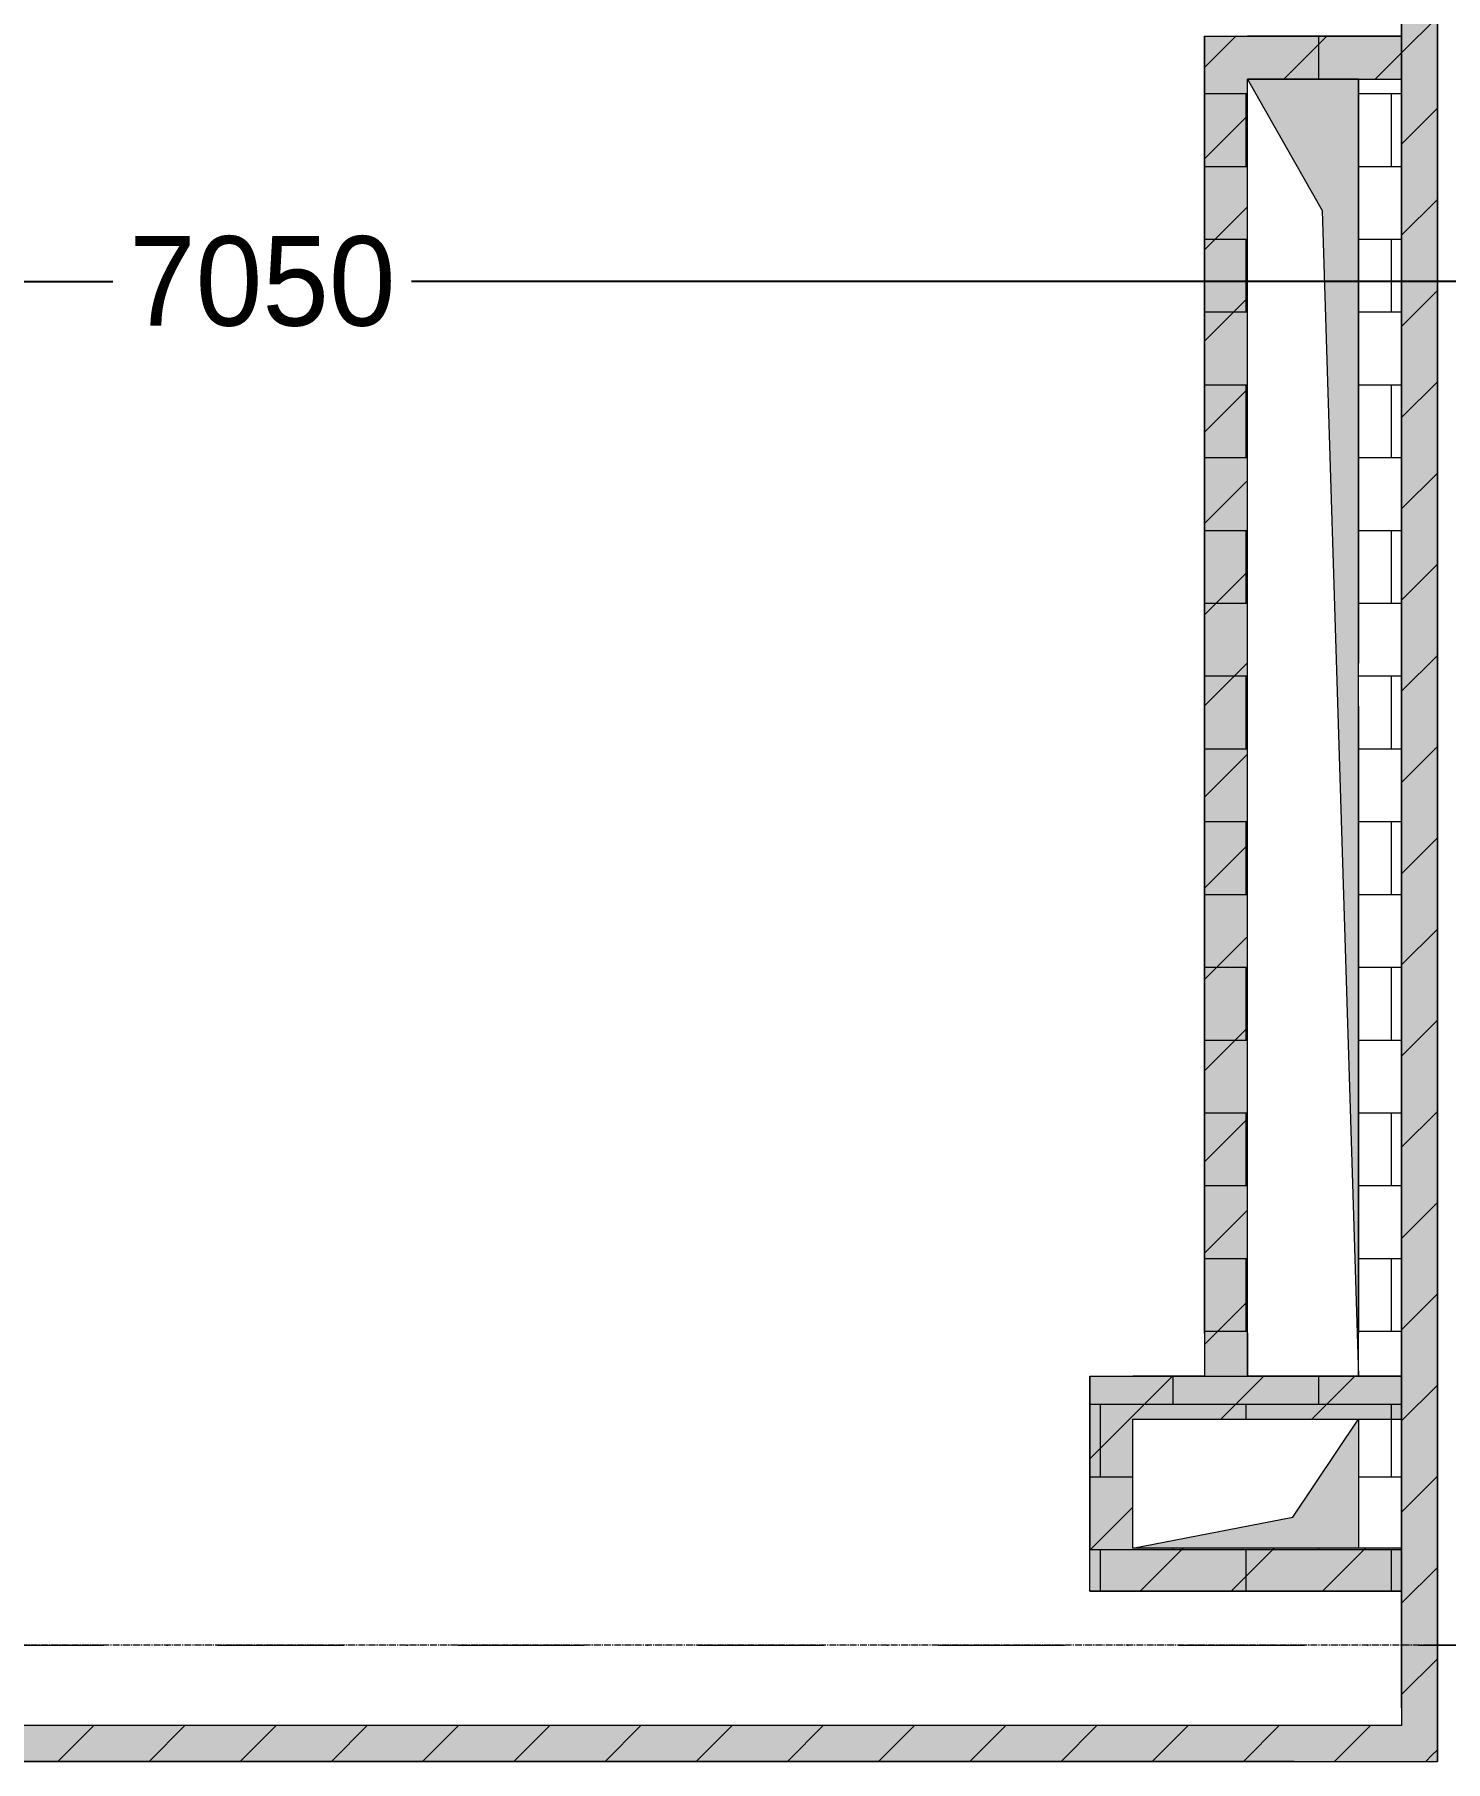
# Model space of a CAD drawing. Header units: millimetres. Extents: x 1499747 to 4230374, y -28481 to 441852.
# Drawn here: x 2446567 to 2450505, y 311458 to 316278 of the extents above; entities that cross this region are included whole.
import ezdxf
from ezdxf.xclip import XClip

# ---------------------------------------------------------------- set-up
doc = ezdxf.new("R2010")
doc.units = ezdxf.units.MM
doc.header["$MEASUREMENT"] = 0
doc.header["$XCLIPFRAME"] = 0
doc.linetypes.add('CENTER2', pattern=[28.575, 19.05, -3.175, 3.175, -3.175])
doc.linetypes.add('Штрихпунктирная', pattern=[670.277762, 352.777767, -176.388884, 0, -141.111112])
doc.layers.add('0_ANNOT_Dimensions', color=7, linetype='Continuous')
doc.layers.add('Чертеж и Рисунок', color=7, linetype='Continuous')
for name, color, linetype, lineweight in [('13 этаж_25_АР 06.03 custom_70__8 hatch_Ном._пера__8_Ном._пера__8', 8, 'Continuous', 18), ('13 этаж_25_АР 06.03 custom_70__Оси_Ном._пера__8_Ном._пера__8', 8, 'Continuous', 18), ('13 этаж_25_АР 06.03 custom_70_контур_Ном._пера__1_Ном._пера__1', 1, 'Continuous', 18), ('13 этаж_25_АР 06.03 custom_70_Стойки_Ном._пера__1_Ном._пера__1', 1, 'Continuous', 18), ('13 этаж_25_АР 06.03 custom_70_Шахты 101_Ном._пера__14_Ном._пера__7', 7, 'Continuous', 18), ('13 этаж_25_АР 06.03 custom_70_Шахты 101_Ном._пера__7_Ном._пера__7', 7, 'Continuous', 18), ('13 этаж_25_АР 06.03 custom_70_Шахты_Ном._пера__7_Ном._пера__7', 7, 'Continuous', 18), ('13 этаж_25_Конструктив - Колонны_Ном._пера__20_Ном._пера__1', 1, 'Continuous', 18), ('13 этаж_25_Конструктив - Стены Ненесущие Газоблок_Ном._пера__169_Ном._пера__83', 83, 'Continuous', 18), ('13 этаж_25_Конструктив - Стены Ненесущие Газоблок_Ном._пера__47_Ном._пера__7', 7, 'Continuous', 18), ('13 этаж_25_Конструктив - Стены Ненесущие Газоблок_Ном._пера__74_Ном._пера__255', 255, 'Continuous', 18), ('13 этаж_25_Элемент Модели - Оси_Ном._пера__2_Ном._пера__8', 8, 'Continuous', 18)]:
    doc.layers.add(name, color=color, linetype=linetype, lineweight=lineweight)
doc.dimstyles.get("Standard").update_dxf_attribs({"dimtxt": 0.18, "dimasz": 0.18, "dimexe": 0.18, "dimexo": 0.0625, "dimgap": 0.09, "dimtad": 0, "dimtih": 1, "dimtoh": 1, "dimdec": 4, "dimzin": 0, "dimdsep": 46, "dimtxsty": 'Standard', "dimcen": 0.09, "dimadec": 0, "dimazin": 0, "dimtfac": 1, "dimtdec": 4, "dimtofl": 0, "dimtmove": 0, "dimatfit": 3, "dimfxl": 1, "dimtolj": 1, "dimtzin": 0, "dimarcsym": 0})
pattern_1 = [(45, (1162404.69, 34264.05), (-127.2792, 127.2792), [])]

# ---------------------------------------------------------------- blocks, each defined once
blk = doc.blocks.new('Чертеж_4_25', base_point=(1186000, 29700))
at = {"layer": '13 этаж_25_АР 06.03 custom_70__8 hatch_Ном._пера__8_Ном._пера__8', "linetype": 'Continuous', "true_color": 0xc7c8ca}
for points in [[(1180689.7, 44834.1), (1180379.7, 44834.1), (1180588.5, 44467.9), (1180689.7, 41214.1)], [(1180059.7, 40734.1), (1180689.7, 40734.1), (1180689.7, 41094.1), (1180506.6, 40821.2)]]:
    blk.add_hatch(color=9, dxfattribs=at).paths.add_polyline_path(points)
at = {"layer": '13 этаж_25_АР 06.03 custom_70_Шахты_Ном._пера__7_Ном._пера__7', "linetype": 'Continuous', "true_color": 0xc7c8ca}
h = blk.add_hatch(dxfattribs=at)
h.set_pattern_fill('AR_B816_0046_0019', color=9, style=0, pattern_type=2)
h.set_pattern_definition([(0, (1023281.01, -133771.58), (0, 203.2), []), (90, (1023281.01, -133771.58), (-203.2, 203.2), [203.2, -203.2])])
h.paths.add_polyline_path([(1179939.7, 40614.1), (1180809.7, 40614.1), (1180809.7, 44954.1), (1180259.7, 44954.1), (1180259.7, 41214.1), (1179939.7, 41214.1)])
h.paths.add_polyline_path([(1180059.7, 40734.1), (1180059.7, 41094.1), (1180689.7, 41094.1), (1180689.7, 40734.1)], flags=0)
h.paths.add_polyline_path([(1180689.7, 41214.1), (1180379.7, 41214.1), (1180379.7, 44834.1), (1180689.7, 44834.1)], flags=0)
at = {"layer": '13 этаж_25_Конструктив - Стены Ненесущие Газоблок_Ном._пера__169_Ном._пера__83', "linetype": 'Continuous', "true_color": 0xc7c8ca}
h = blk.add_hatch(dxfattribs=at)
h.set_pattern_fill('БЛОКИ_БЕТОННЫЕ_ЭФФЕКТИВН_72', color=9, style=0, pattern_type=2)
h.set_pattern_definition(pattern_1)
h.paths.add_polyline_path([(1180909.7, 40239.1), (1180909.7, 46214.1), (1180809.7, 46214.1), (1180809.7, 40239.1)])
h = blk.add_hatch(dxfattribs=at)
h.set_pattern_fill('БЛОКИ_БЕТОННЫЕ_ЭФФЕКТИВН_72', color=9, style=0, pattern_type=2)
h.set_pattern_definition(pattern_1)
h.paths.add_polyline_path([(1180259.7, 44954.1), (1180379.7, 44834.1), (1180379.7, 44954.1)])
h = blk.add_hatch(dxfattribs=at)
h.set_pattern_fill('БЛОКИ_БЕТОННЫЕ_ЭФФЕКТИВН_72', color=9, style=0, pattern_type=2)
h.set_pattern_definition(pattern_1)
h.paths.add_polyline_path([(1180259.7, 44834.1), (1180379.7, 44834.1), (1180259.7, 44954.1)])
h = blk.add_hatch(dxfattribs=at)
h.set_pattern_fill('БЛОКИ_БЕТОННЫЕ_ЭФФЕКТИВН_72', color=9, style=0, pattern_type=2)
h.set_pattern_definition(pattern_1)
h.paths.add_polyline_path([(1180379.7, 44834.1), (1180809.7, 44834.1), (1180809.7, 44954.1), (1180379.7, 44954.1)])
h = blk.add_hatch(dxfattribs=at)
h.set_pattern_fill('БЛОКИ_БЕТОННЫЕ_ЭФФЕКТИВН_72', color=9, style=0, pattern_type=2)
h.set_pattern_definition(pattern_1)
h.paths.add_polyline_path([(1180259.7, 44834.1), (1180259.7, 41214.1), (1180379.7, 41214.1), (1180379.7, 44834.1)])
h = blk.add_hatch(dxfattribs=at)
h.set_pattern_fill('БЛОКИ_БЕТОННЫЕ_ЭФФЕКТИВН_72', color=9, style=0, pattern_type=2)
h.set_pattern_definition(pattern_1)
h.paths.add_polyline_path([(1179939.7, 41214.1), (1180059.7, 41094.1), (1180059.7, 41214.1)])
h = blk.add_hatch(dxfattribs=at)
h.set_pattern_fill('БЛОКИ_БЕТОННЫЕ_ЭФФЕКТИВН_72', color=9, style=0, pattern_type=2)
h.set_pattern_definition(pattern_1)
h.paths.add_polyline_path([(1179939.7, 41094.1), (1180059.7, 41094.1), (1179939.7, 41214.1)])
h = blk.add_hatch(dxfattribs=at)
h.set_pattern_fill('БЛОКИ_БЕТОННЫЕ_ЭФФЕКТИВН_72', color=9, style=0, pattern_type=2)
h.set_pattern_definition(pattern_1)
h.paths.add_polyline_path([(1180059.7, 41094.1), (1180809.7, 41094.1), (1180809.7, 41214.1), (1180059.7, 41214.1)])
h = blk.add_hatch(dxfattribs=at)
h.set_pattern_fill('БЛОКИ_БЕТОННЫЕ_ЭФФЕКТИВН_72', color=9, style=0, pattern_type=2)
h.set_pattern_definition(pattern_1)
h.paths.add_polyline_path([(1179939.7, 41094.1), (1179939.7, 40734.1), (1180059.7, 40734.1), (1180059.7, 41094.1)])
at = {"layer": '13 этаж_25_Конструктив - Стены Ненесущие Газоблок_Ном._пера__169_Ном._пера__83', "linetype": 'Continuous'}
h = blk.add_hatch(dxfattribs=at)
h.set_pattern_fill('БЛОКИ_БЕТОННЫЕ_ЭФФЕКТИВН_72', color=256, style=0, pattern_type=2)
h.set_pattern_definition(pattern_1)
h.paths.add_polyline_path([(1180059.7, 40734.1), (1179939.7, 40734.1), (1179939.7, 40614.1)])
at = {"layer": '13 этаж_25_Конструктив - Стены Ненесущие Газоблок_Ном._пера__169_Ном._пера__83', "linetype": 'Continuous', "true_color": 0xc7c8ca}
h = blk.add_hatch(dxfattribs=at)
h.set_pattern_fill('БЛОКИ_БЕТОННЫЕ_ЭФФЕКТИВН_72', color=9, style=0, pattern_type=2)
h.set_pattern_definition(pattern_1)
h.paths.add_polyline_path([(1180059.7, 40734.1), (1179939.7, 40614.1), (1180059.7, 40614.1)])
h = blk.add_hatch(dxfattribs=at)
h.set_pattern_fill('БЛОКИ_БЕТОННЫЕ_ЭФФЕКТИВН_72', color=9, style=0, pattern_type=2)
h.set_pattern_definition(pattern_1)
h.paths.add_polyline_path([(1180059.7, 40614.1), (1180809.7, 40614.1), (1180809.7, 40734.1), (1180059.7, 40734.1)])
h = blk.add_hatch(dxfattribs=at)
h.set_pattern_fill('БЛОКИ_БЕТОННЫЕ_ЭФФЕКТИВН_72', color=9, style=0, pattern_type=2)
h.set_pattern_definition(pattern_1)
h.paths.add_polyline_path([(1173683, 40139.1), (1180809.7, 40139.1), (1180809.7, 40239.1), (1173683, 40239.1)])
h = blk.add_hatch(dxfattribs=at)
h.set_pattern_fill('БЛОКИ_БЕТОННЫЕ_ЭФФЕКТИВН_72', color=9, style=0, pattern_type=2)
h.set_pattern_definition(pattern_1)
h.paths.add_polyline_path([(1180909.7, 40239.1), (1180809.7, 40239.1), (1180909.7, 40139.1)])
h = blk.add_hatch(dxfattribs=at)
h.set_pattern_fill('БЛОКИ_БЕТОННЫЕ_ЭФФЕКТИВН_72', color=9, style=0, pattern_type=2)
h.set_pattern_definition(pattern_1)
h.paths.add_polyline_path([(1180809.7, 40239.1), (1180809.7, 40139.1), (1180909.7, 40139.1)])
at = {"layer": '13 этаж_25_Конструктив - Стены Ненесущие Газоблок_Ном._пера__74_Ном._пера__255', "linetype": 'Continuous', "true_color": 0xc7c8ca}
for points in [[(1180909.7, 40239.1), (1180909.7, 46214.1), (1180809.7, 46214.1), (1180809.7, 40239.1)], [(1180259.7, 44954.1), (1180379.7, 44834.1), (1180379.7, 44954.1)], [(1180259.7, 44834.1), (1180379.7, 44834.1), (1180259.7, 44954.1)], [(1180379.7, 44834.1), (1180809.7, 44834.1), (1180809.7, 44954.1), (1180379.7, 44954.1)], [(1180259.7, 44834.1), (1180259.7, 41214.1), (1180379.7, 41214.1), (1180379.7, 44834.1)], [(1179939.7, 41214.1), (1180059.7, 41094.1), (1180059.7, 41214.1)], [(1179939.7, 41094.1), (1180059.7, 41094.1), (1179939.7, 41214.1)], [(1180059.7, 41094.1), (1180809.7, 41094.1), (1180809.7, 41214.1), (1180059.7, 41214.1)], [(1179939.7, 41094.1), (1179939.7, 40734.1), (1180059.7, 40734.1), (1180059.7, 41094.1)], [(1180059.7, 40734.1), (1179939.7, 40734.1), (1179939.7, 40614.1)], [(1180059.7, 40734.1), (1179939.7, 40614.1), (1180059.7, 40614.1)], [(1180059.7, 40614.1), (1180809.7, 40614.1), (1180809.7, 40734.1), (1180059.7, 40734.1)], [(1173683, 40139.1), (1180809.7, 40139.1), (1180809.7, 40239.1), (1173683, 40239.1)], [(1180909.7, 40239.1), (1180809.7, 40239.1), (1180909.7, 40139.1)], [(1180809.7, 40239.1), (1180809.7, 40139.1), (1180909.7, 40139.1)]]:
    blk.add_hatch(color=9, dxfattribs=at).paths.add_polyline_path(points)
at = {"layer": '13 этаж_25_АР 06.03 custom_70__Оси_Ном._пера__8_Ном._пера__8', "color": 9, "linetype": 'CENTER2', "true_color": 0xc7c8ca}
blk.add_line((1200719.9, 40464.1), (1169819.7, 40464.1), dxfattribs=at)
at = {"layer": '13 этаж_25_АР 06.03 custom_70_контур_Ном._пера__1_Ном._пера__1', "color": 9, "linetype": 'Continuous', "true_color": 0xc7c8ca, "flags": 128}
for points in [[(1172084.7, 40139.1), (1171504.7, 40139.1), (1171504.7, 46314.1), (1180909.7, 46314.1), (1180909.7, 40139.1)], [(1172084.7, 40239.1), (1171604.7, 40239.1), (1171604.7, 46214.1), (1180809.7, 46214.1), (1180809.7, 40239.1)], [(1180509.7, 40239.1), (1173684.7, 40239.1)], [(1180809.7, 40239.1), (1180509.7, 40239.1)], [(1180809.7, 40239.1), (1180509.7, 40239.1)], [(1180509.7, 40139.1), (1173684.7, 40139.1)], [(1180509.7, 40139.1), (1180909.7, 40139.1)]]:
    blk.add_lwpolyline(points, dxfattribs=at)
at = {"layer": '13 этаж_25_АР 06.03 custom_70_Стойки_Ном._пера__1_Ном._пера__1', "color": 9, "linetype": 'Continuous', "true_color": 0xc7c8ca}
for p, q in [((1180689.7, 44834.1), (1180689.7, 43204.1)), ((1180809.7, 43204.1), (1180809.7, 43084.1))]:
    blk.add_line(p, q, dxfattribs=at)
at = {"layer": '13 этаж_25_АР 06.03 custom_70_Шахты 101_Ном._пера__14_Ном._пера__7', "color": 9, "linetype": 'Continuous', "true_color": 0xc7c8ca, "flags": 128}
blk.add_lwpolyline([(1180059.7, 40734.1), (1180506.6, 40821.2), (1180689.7, 41094.1), (1180689.7, 40734.1), (1180059.7, 40734.1), (1180059.7, 41094.1), (1180689.7, 41094.1)], dxfattribs=at)
at = {"layer": '13 этаж_25_АР 06.03 custom_70_Шахты 101_Ном._пера__7_Ном._пера__7', "color": 9, "linetype": 'Continuous', "true_color": 0xc7c8ca, "flags": 128}
for points in [[(1180689.7, 41214.1), (1180689.7, 44834.1), (1180379.7, 44834.1), (1180588.5, 44467.9), (1180689.7, 41214.1), (1180379.7, 41214.1), (1180379.7, 44834.1)], [(1180259.7, 41214.1), (1180809.7, 41214.1)]]:
    blk.add_lwpolyline(points, dxfattribs=at)
at = {"layer": '13 этаж_25_АР 06.03 custom_70_Шахты_Ном._пера__7_Ном._пера__7', "color": 9, "linetype": 'Continuous', "true_color": 0xc7c8ca}
for p, q in [((1180259.7, 43204.1), (1180259.7, 44954.1)), ((1180259.7, 44954.1), (1180809.7, 44954.1)), ((1180259.7, 43204.1), (1180259.7, 44954.1)), ((1180259.7, 44954.1), (1180809.7, 44954.1)), ((1180809.7, 44954.1), (1180809.7, 43204.1)), ((1180809.7, 43084.1), (1180809.7, 44954.1)), ((1180379.7, 43204.1), (1180379.7, 44834.1)), ((1180379.7, 44834.1), (1180689.7, 44834.1)), ((1180379.7, 43204.1), (1180379.7, 44834.1)), ((1180379.7, 44834.1), (1180689.7, 44834.1)), ((1180689.7, 44834.1), (1180689.7, 43204.1)), ((1180259.7, 43084.1), (1180259.7, 43204.1)), ((1180259.7, 43084.1), (1180259.7, 43204.1)), ((1180379.7, 43084.1), (1180379.7, 43204.1)), ((1180379.7, 43084.1), (1180379.7, 43204.1)), ((1180259.7, 41334.1), (1180259.7, 43084.1)), ((1180259.7, 41334.1), (1180259.7, 43084.1)), ((1180379.7, 41334.1), (1180379.7, 43084.1)), ((1180379.7, 41334.1), (1180379.7, 43084.1)), ((1180689.7, 43084.1), (1180689.7, 41334.1)), ((1180689.7, 43084.1), (1180689.7, 41334.1)), ((1180809.7, 43084.1), (1180809.7, 41334.1)), ((1180809.7, 43084.1), (1180809.7, 41334.1))]:
    blk.add_line(p, q, dxfattribs=at)
at = {"layer": '13 этаж_25_АР 06.03 custom_70_Шахты_Ном._пера__7_Ном._пера__7', "color": 9, "linetype": 'Continuous', "true_color": 0xc7c8ca, "flags": 128}
for points in [[(1180809.7, 40289.1), (1180809.7, 46164.1)], [(1180259.7, 41334.1), (1180259.7, 41214.1)], [(1180259.7, 41334.1), (1180259.7, 41214.1)], [(1180379.7, 41334.1), (1180379.7, 41214.1)], [(1180379.7, 41334.1), (1180379.7, 41214.1)], [(1180689.7, 41214.1), (1180689.7, 41334.1)], [(1180689.7, 41214.1), (1180689.7, 41334.1)], [(1180809.7, 41214.1), (1180809.7, 41334.1)], [(1180809.7, 41214.1), (1180809.7, 41334.1)], [(1180809.7, 41214.1), (1180809.7, 40614.1), (1180689.7, 40614.1), (1179939.7, 40614.1), (1179939.7, 41214.1), (1180259.7, 41214.1)], [(1180809.7, 41214.1), (1180809.7, 40614.1), (1180689.7, 40614.1), (1179939.7, 40614.1), (1179939.7, 41214.1), (1180259.7, 41214.1)]]:
    blk.add_lwpolyline(points, dxfattribs=at)
blk.add_lwpolyline([(1180689.7, 41094.1), (1180689.7, 40734.1), (1180059.7, 40734.1), (1180059.7, 41094.1)], close=True, dxfattribs=at)
at = {"layer": '13 этаж_25_Конструктив - Колонны_Ном._пера__20_Ном._пера__1', "color": 9, "linetype": 'Continuous', "true_color": 0xc7c8ca}
blk.add_line((1181124.7, 40464.1), (1180874.7, 40464.1), dxfattribs=at)
at = {"layer": '13 этаж_25_Конструктив - Стены Ненесущие Газоблок_Ном._пера__47_Ном._пера__7', "color": 9, "linetype": 'Continuous', "true_color": 0xc7c8ca, "flags": 128}
for points in [[(1180909.7, 40239.1), (1180909.7, 46314.1)], [(1180809.7, 46214.1), (1180809.7, 40239.1)], [(1180259.7, 44954.1), (1180379.7, 44954.1)], [(1180259.7, 44954.1), (1180259.7, 41214.1)], [(1180809.7, 44954.1), (1180379.7, 44954.1)], [(1180809.7, 44834.1), (1180809.7, 44954.1)], [(1180379.7, 41214.1), (1180379.7, 44834.1)], [(1180379.7, 44834.1), (1180809.7, 44834.1)], [(1179939.7, 41214.1), (1180059.7, 41214.1)], [(1179939.7, 41214.1), (1179939.7, 40734.1)], [(1180259.7, 41214.1), (1180059.7, 41214.1)], [(1180809.7, 41214.1), (1180379.7, 41214.1)], [(1180809.7, 41094.1), (1180809.7, 41214.1)], [(1180059.7, 40734.1), (1180059.7, 41094.1)], [(1180059.7, 41094.1), (1180809.7, 41094.1)], [(1179939.7, 40614.1), (1179939.7, 40734.1)], [(1180809.7, 40734.1), (1180059.7, 40734.1)], [(1180809.7, 40734.1), (1180809.7, 40614.1)], [(1179939.7, 40614.1), (1180809.7, 40614.1)], [(1180809.7, 40239.1), (1173683, 40239.1)], [(1180909.7, 40139.1), (1180909.7, 40239.1)], [(1173683, 40139.1), (1180909.7, 40139.1)]]:
    blk.add_lwpolyline(points, dxfattribs=at)
at = {"layer": '13 этаж_25_Элемент Модели - Оси_Ном._пера__2_Ном._пера__8', "linetype": 'Штрихпунктирная'}
blk.add_line((1159404.7, 40464.1), (1216204.7, 40464.1), dxfattribs=at)
blk = doc.blocks.new('_Oblique')
at = {"color": 0, "linetype": 'ByBlock', "lineweight": -2}
blk.add_line((-0.5, -0.5), (0.5, 0.5), dxfattribs=at)
blk = doc.blocks.new('*D198')
at = {"layer": '0_ANNOT_Dimensions', "color": 0, "lineweight": -2, "transparency": 16777216}
for p, q in [((2443677.5, 319033.1), (2443677.5, 315588.5)), ((2450727.5, 317533.1), (2450727.5, 315588.5)), ((2443677.5, 315588.7), (2446785.7, 315588.7)), ((2450727.5, 315588.7), (2447619.2, 315588.7))]:
    blk.add_line(p, q, dxfattribs=at)
at = {"layer": 'Defpoints', "color": 0, "lineweight": 30, "transparency": 16777216}
for p in [(2443677.5, 319033.1), (2450727.5, 317533.1), (2443677.5, 315588.7)]:
    blk.add_point(p, dxfattribs=at)
at = {"layer": '0_ANNOT_Dimensions', "color": 0, "lineweight": -2, "transparency": 16777216, "xscale": 150, "yscale": 150, "zscale": 150, "rotation": 180}
blk.add_blockref('_Oblique', (2443677.5, 315588.7), dxfattribs=at)
at = {"layer": '0_ANNOT_Dimensions', "color": 0, "lineweight": -2, "transparency": 16777216, "xscale": 150, "yscale": 150, "zscale": 150}
blk.add_blockref('_Oblique', (2450727.5, 315588.7), dxfattribs=at)
at = {"layer": '0_ANNOT_Dimensions', "color": 0, "lineweight": 25, "transparency": 16777216, "insert": (2447202.5, 315588.7), "char_height": 250, "attachment_point": 5}
blk.add_mtext('\\A1;7050', dxfattribs=at)

msp = doc.modelspace()

# ---------------------------------------------------------------- block references
at = {"layer": 'Чертеж и Рисунок', "linetype": 'Continuous'}
ref = msp.add_blockref('Чертеж_4_25', (2455572.80168, 301019.07632), dxfattribs=at)
XClip(ref).set_block_clipping_path([(1144000, 0), (1228000, 59400.0000000006)])

# ---------------------------------------------------------------- next in the draw order: dimensions: what is measured, and where the dimension line sits
at = {"layer": '0_ANNOT_Dimensions', "lineweight": 25}
dim = msp.add_linear_dim(base=(2443677.4918, 315588.6647), p1=(2450727.4918, 317533.12708), p2=(2443677.4918, 319033.12708), dimstyle='Standard', override={"dimtxt": 250, "dimasz": 150, "dimdec": 0, "dimblk1": 'Oblique', "dimblk2": 'Oblique', "dimsah": 1}, dxfattribs=at)
dim.commit()
dim.dimension.update_dxf_attribs({"geometry": '*D198', "text_midpoint": (2447202.4918, 315588.6647)})

doc.saveas('drawing.dxf')
